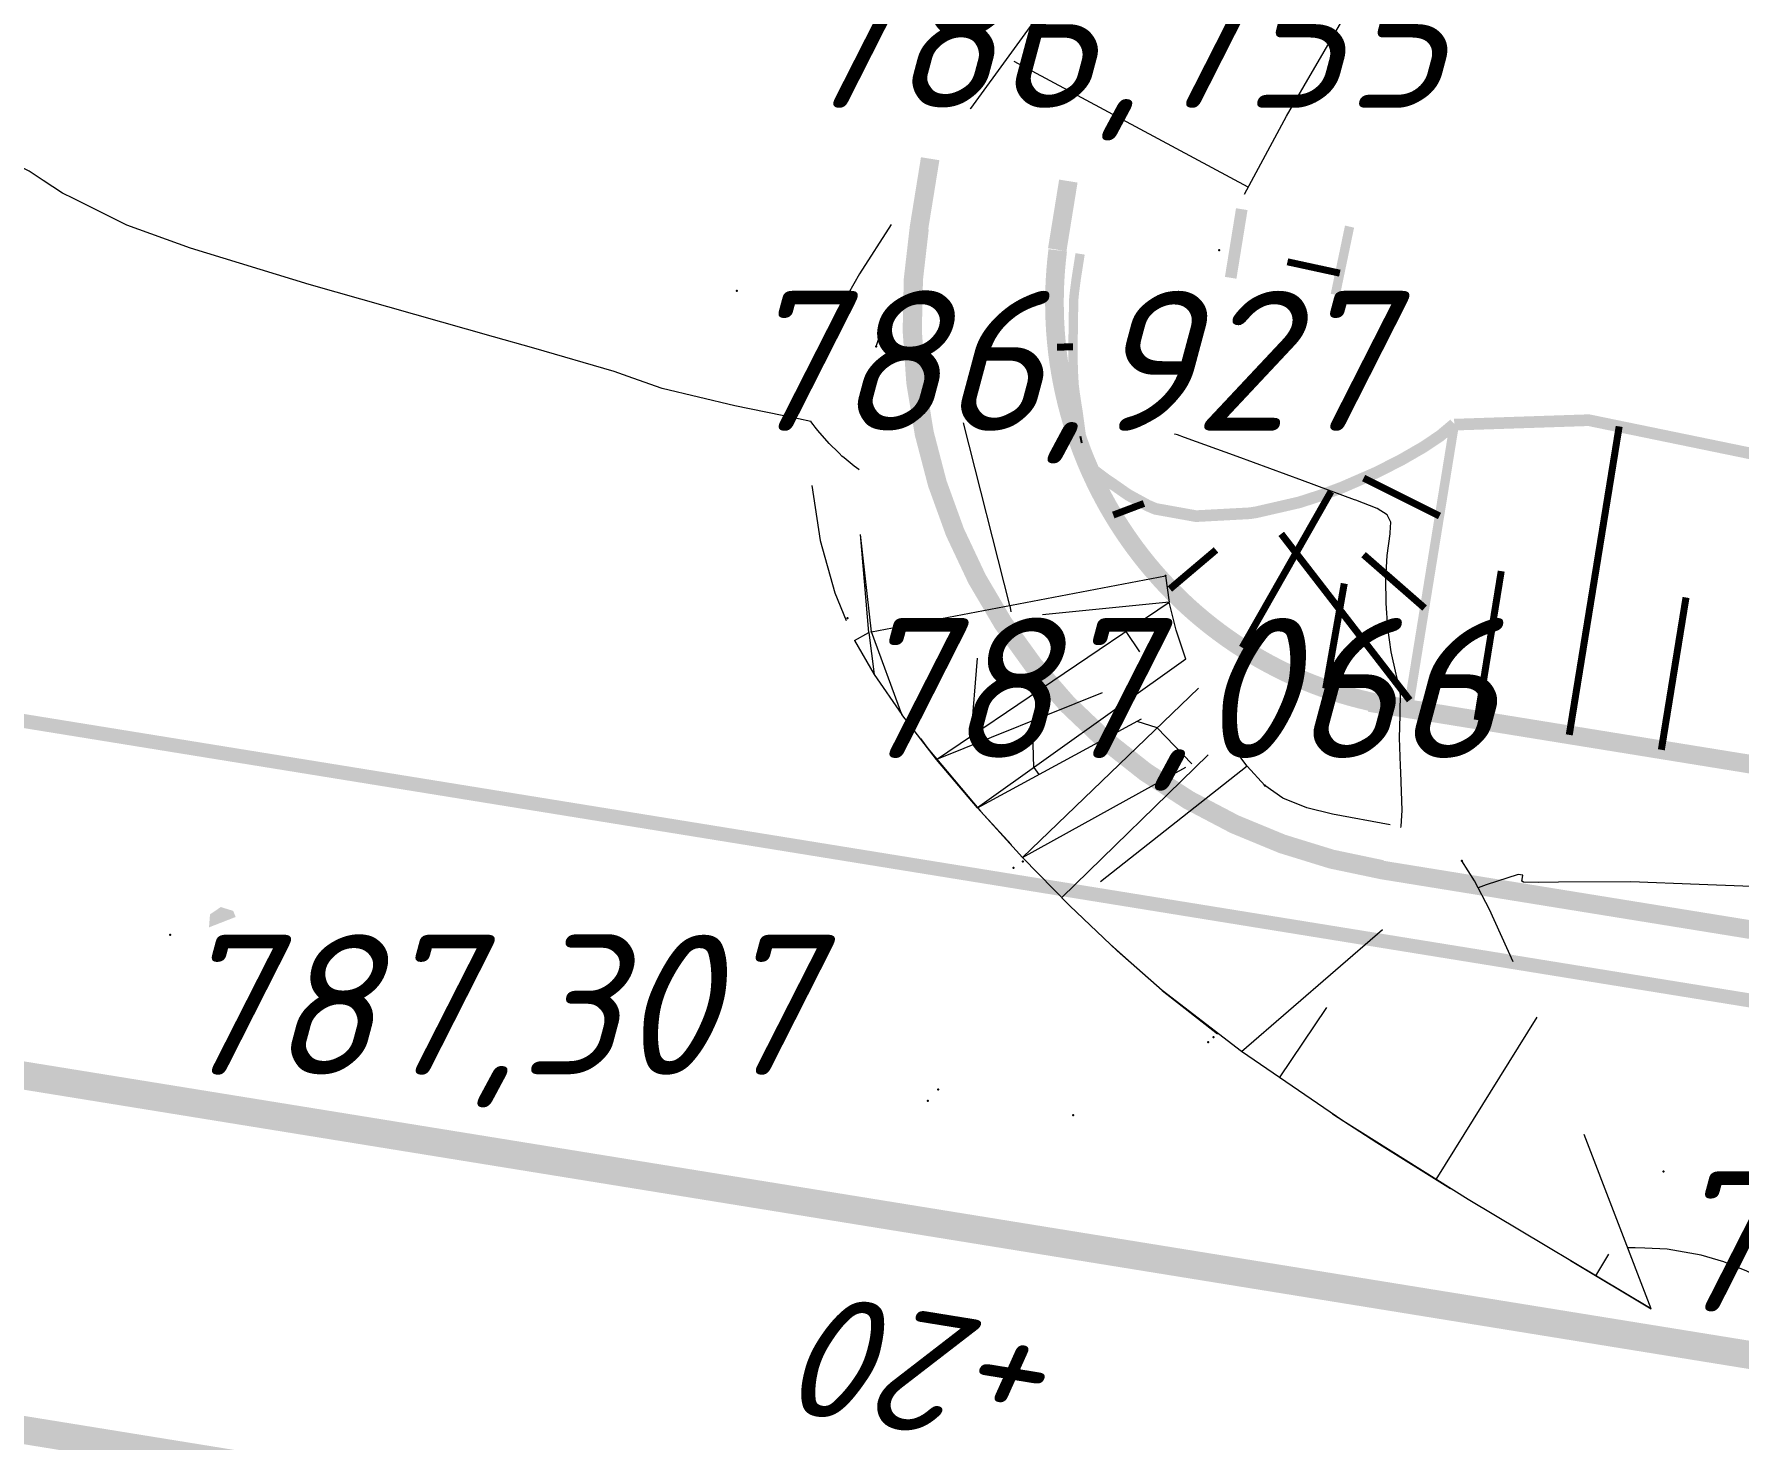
# Model space of a CAD drawing. Header units: metres. Extents: x 629572 to 645168, y 4785785 to 4790166.
# Drawn here: x 634455.15 to 634473.42, y 4788259.3 to 4788274.36 of the extents above; entities that cross this region are included whole.
import ezdxf

# ---------------------------------------------------------------- set-up
doc = ezdxf.new("R2010")
doc.units = ezdxf.units.M
for name, pattern in [('Сплошная', [0]), ('Сплошная_0_50', [0]), ('Штриховая 1.5-1.5', [3, 1.5, -1.5]), ('Штриховая 2', [4, 2, -2]), ('Штриховая 2_0_50', [2, 1, -1]), ('Штрихпунктирная 2', [10, 5, -2.5, 0, -2.5])]:
    doc.linetypes.add(name, pattern=pattern)
for name, color, linetype in [('Горизонтали', 7, 'CONTINUOUS'), ('Для оформления правая ось', 7, 'CONTINUOUS'), ('Дороги с покрытием (осевая линия)', 7, 'CONTINUOUS'), ('Дорожные полосы', 7, 'CONTINUOUS'), ('Нурсултан', 7, 'CONTINUOUS'), ('Общая поверхность по верху_ ПЧ или ДП_откосы', 7, 'CONTINUOUS'), ('Пикет произвольный (плюсовка)_KDP', 7, 'CONTINUOUS'), ('Проезжие части улиц и тротуаров (без бортового камня)', 7, 'CONTINUOUS'), ('Укрепленная часть обочины', 7, 'CONTINUOUS')]:
    doc.layers.add(name, color=color, linetype=linetype)
doc.styles.add('ISOCPEUR', font='isocpeui.ttf')
doc.styles.get("Standard").update_dxf_attribs({"font": 'isocpeui.ttf'})

msp = doc.modelspace()

# ---------------------------------------------------------------- hatches: boundary and pattern name
at = {"layer": 'Дороги с покрытием (осевая линия)'}
msp.add_hatch(color=7, dxfattribs=at).paths.add_polyline_path([(634457.02646562, 4788264.7886945), (634457.0348438, 4788264.79196014), (634457.2912194, 4788264.89189221), (634457.30053476, 4788264.89552353), (634457.3098505, 4788264.89915469), (634457.28621419, 4788264.9597935), (634457.27689791, 4788264.95616254), (634457.28621419, 4788264.9597935), (634457.27986776, 4788264.96570966), (634457.17951905, 4788264.996919), (634457.1555751, 4788265.00436578), (634457.15261827, 4788265.00528538), (634457.15097735, 4788265.00579572), (634457.14699273, 4788265.00309261), (634457.10817407, 4788264.9670374), (634457.09871331, 4788264.95824943), (634457.14699273, 4788265.00309261), (634457.03927495, 4788264.9300184), (634457.03529033, 4788264.92731529), (634457.03491933, 4788264.92251462), (634457.02489012, 4788264.79273645), (634457.02451912, 4788264.78793578)])

# ---------------------------------------------------------------- linework, layer by layer
at = {"layer": 'Горизонтали', "color": 34, "linetype": 'Сплошная', "lineweight": 0, "true_color": 0xa55200, "flags": 128}
for points, elevation in [([(634463.47602058, 4788270.20894255), (634463.34195024, 4788270.23592278), (634462.66055835, 4788270.37595715), (634461.88285774, 4788270.56125899), (634461.56553498, 4788270.6717819), (634461.36733315, 4788270.74439025), (634460.50543725, 4788270.99371609), (634460.07247789, 4788271.11460536), (634458.09646178, 4788271.67762595), (634456.82471649, 4788272.0667823), (634456.14247634, 4788272.31336001), (634455.72883325, 4788272.51811263), (634455.70014042, 4788272.53554004), (634455.57294926, 4788272.59752079), (634455.45526846, 4788272.65414679), (634455.24589476, 4788272.79273603), (634455.09763257, 4788272.89273728), (634454.9599003, 4788272.95754889), (634454.94876919, 4788272.96040201), (634454.81537397, 4788273.04755397), (634454.80499126, 4788273.05511099), (634454.41032309, 4788273.33652613), (634454.28155285, 4788273.41450943), (634454.25094982, 4788273.43099493), (634454.15091214, 4788273.4971024), (634454.11904459, 4788273.5189805), (634454.08684015, 4788273.5399298), (634454.00042466, 4788273.59706161), (634453.7867415, 4788273.7451293), (634453.70112281, 4788273.80469771), (634453.58990948, 4788273.88019837), (634453.54654741, 4788273.90900838), (634453.44394024, 4788273.9775905), (634453.2204807, 4788274.12671363), (634453.11987898, 4788274.19313619), (634453.04176392, 4788274.24425208), (634452.98834003, 4788274.2789863), (634452.95995018, 4788274.29741281), (634452.95016718, 4788274.30376248), (634452.94949075, 4788274.30420152), (634452.94806194, 4788274.30512889), (634452.94799655, 4788274.30517133)], 787), ([(634463.78819133, 4788269.85937738), (634463.76926674, 4788269.87668919), (634463.670398, 4788269.9731146), (634463.54885841, 4788270.11291003), (634463.52004449, 4788270.14937652), (634463.49932107, 4788270.17682399), (634463.48595407, 4788270.19517168), (634463.47896384, 4788270.20486229), (634463.47638849, 4788270.20843252), (634463.47602058, 4788270.20894255)], 787), ([(634469.79777282, 4788265.85784913), (634469.80150854, 4788265.87331703), (634469.81148246, 4788266.0406853), (634469.79693237, 4788266.45183199), (634469.79407583, 4788266.51728355), (634469.78455233, 4788266.81961509), (634469.78918532, 4788267.05747437), (634469.7919784, 4788267.1026482), (634469.79425475, 4788267.28344584), (634469.75716919, 4788267.45933427), (634469.74604307, 4788267.50121933), (634469.69459075, 4788267.73968632), (634469.658542, 4788267.9971142), (634469.63920337, 4788268.26179763), (634469.63694856, 4788268.52256423), (634469.65141387, 4788268.77203808), (634469.6819618, 4788269.00448522), (634469.68359351, 4788269.01388515), (634469.69146198, 4788269.131017), (634469.65150279, 4788269.20804272), (634469.54278263, 4788269.27693877), (634469.31634133, 4788269.36524371), (634469.30261787, 4788269.37018855), (634468.74518054, 4788269.57469629), (634468.56731782, 4788269.64091536), (634468.04266109, 4788269.83514134), (634467.479882, 4788270.03696291), (634467.40294253, 4788270.06419042), (634467.37459641, 4788270.0742216), (634467.37054697, 4788270.07565463)], 787), ([(634463.99294089, 4788269.69156025), (634463.98728735, 4788269.69502909), (634463.93954542, 4788269.72907518), (634463.83003718, 4788269.81755676), (634463.80814419, 4788269.83720352), (634463.79667608, 4788269.84884776), (634463.79153494, 4788269.85504739), (634463.78920768, 4788269.8580612), (634463.78918203, 4788269.85809442), (634463.78831516, 4788269.85921701), (634463.78824471, 4788269.85930825), (634463.78819133, 4788269.85937738)], 787), ([(634480.74610226, 4788264.91019297), (634480.39242862, 4788264.87621308), (634479.49618207, 4788264.80368967), (634478.89530502, 4788264.79293038), (634478.57083724, 4788264.82868288), (634478.25376238, 4788264.9146021), (634478.04364903, 4788264.97617044), (634477.69316233, 4788265.02932612), (634477.05857122, 4788265.07048433), (634476.91523684, 4788265.07817804), (634476.43689756, 4788265.10486197), (634475.00871272, 4788265.17913975), (634474.01947932, 4788265.21169578), (634473.46156634, 4788265.22861803), (634472.99340836, 4788265.24905866), (634472.26325794, 4788265.27589455), (634471.48850605, 4788265.27091605), (634471.27715211, 4788265.26751887), (634471.11395045, 4788265.27275948), (634471.09315578, 4788265.28180122), (634471.09734345, 4788265.30018764), (634471.09738628, 4788265.30026938), (634471.10644997, 4788265.34661667), (634471.05401189, 4788265.35296706), (634470.71322936, 4788265.24527059), (634470.62540704, 4788265.2133514)], 787), ([(634485.6656967, 4788261.21761531), (634485.62867914, 4788261.20412516), (634485.28563454, 4788261.09113645), (634484.32450025, 4788260.80048707), (634483.44275649, 4788260.54804376), (634482.77326482, 4788260.36893733), (634482.25247808, 4788260.23966939), (634481.83998035, 4788260.14549272), (634481.49789013, 4788260.102905), (634480.71817441, 4788260.07184282), (634478.39842827, 4788260.02383926), (634477.25665878, 4788260.00205292), (634476.0864558, 4788259.96116885), (634476.0745409, 4788259.96025448), (634475.89671257, 4788259.9573251), (634475.72273625, 4788259.98695553), (634475.51518919, 4788260.05549472), (634475.27030408, 4788260.1652821), (634474.6075451, 4788260.52723601), (634473.95275231, 4788260.88924315), (634473.50699873, 4788261.1055519), (634473.25809125, 4788261.202297), (634473.01703622, 4788261.27468736), (634472.65248298, 4788261.33943927), (634472.41092359, 4788261.35120047), (634472.30870083, 4788261.35255509), (634472.28364638, 4788261.3528871), (634472.24313309, 4788261.35342397), (634472.23675478, 4788261.35350849), (634472.23005598, 4788261.35359726)], 787.5)]:
    msp.add_lwpolyline(points, dxfattribs=dict(at, elevation=elevation))
at = {"layer": 'Для оформления правая ось', "color": 1, "linetype": 'Штрихпунктирная 2', "lineweight": 0, "true_color": 0xff0000, "const_width": 0.3, "flags": 128}
msp.add_lwpolyline([(640026.70290099, 4789085.16439365), (640026.70198666, 4789085.16397917, 0.0098234004), (639936.12153012, 4789041.93740958, 0.0149128838), (639801.46993196, 4788970.73940669), (639715.36852598, 4788921.87323627, -0.0177491096), (639588.81602206, 4788855.87327277), (638704.40328035, 4788433.85258263, -0.0027069848), (638675.09923506, 4788420.06366551, -0.0083335262), (638583.48835476, 4788380.76958219, -0.0024999648), (638555.9058507, 4788369.23573522, -0.0080645726), (638466.5919956, 4788332.78659236, -0.0002689356), (638463.59291029, 4788331.62058658, -0.0026289015), (638434.07452831, 4788320.76282938), (638350.35233574, 4788290.46605637), (638256.47296853, 4788256.0151215), (638250.41098925, 4788253.8214569, 0.0014705823), (638228.24013456, 4788245.72460462, 0.0062438374), (638134.48545738, 4788210.31810648, 0.0002934606), (638130.10851917, 4788208.57671566), (638130.10851929, 4788208.5767157), (638130.0311661, 4788208.54588768), (638130.03116598, 4788208.54588764, -0.009799125300000001), (637965.27773345, 4788146.59880791), (637965.27773265, 4788146.59880763), (637965.27584636, 4788146.59814028), (637965.27502269, 4788146.59784887), (637965.27313802, 4788146.59718208), (637965.27313882, 4788146.59718237, -0.0320988826), (637719.31010346, 4788076.96727695), (637719.30929201, 4788076.96710256, -1.252e-07), (637719.3083165, 4788076.9668929), (637719.30750138, 4788076.96671775, -5.5e-08), (637719.30620324, 4788076.96643876), (637719.30538933, 4788076.96626384, -0.0037865851), (637629.8036252, 4788058.43890908, -0.0003361159), (637621.82590477, 4788056.9595058, -0.0024820106), (637562.85918916, 4788046.36808074, -0.0013185552), (637531.49440471, 4788040.98024108, -0.0012410034), (637502.01597975, 4788035.69154161, -0.0041366994), (637403.76895241, 4788017.88621823, -0.0015523956), (637366.74878616, 4788012.087013), (637132.76785878, 4787976.17785351), (637132.76786186, 4787976.17785414, 0.0012640289), (637022.55404343, 4787958.97798863), (637022.5537992, 4787958.97794989, 1.99e-08), (637022.55206733, 4787958.97767512), (637022.55207259, 4787958.97767593), (637022.55216837, 4787958.97769109), (637022.55231747, 4787958.97771469), (637022.55225689, 4787958.97770506), (637022.55201276, 4787958.97766634), (637022.55201424, 4787958.97766651, -2.69e-08), (637022.55009128, 4787958.97736143), (637022.54984728, 4787958.97732272, -0.0012026699), (636936.61708474, 4787945.55593534, -0.0007182581), (636885.30075433, 4787937.50639138, -0.0006638357000000001), (636837.85168188, 4787930.19780047, -0.0001908969), (636824.19418152, 4787928.18089831), (636824.19417971, 4787928.1808981), (636824.18904215, 4787928.1801414), (636816.18671436, 4787927.00239236), (636808.18915131, 4787925.83068779), (636802.68422771, 4787925.05530667), (636797.17836607, 4787924.28661598), (636791.67133715, 4787923.52633451), (636786.16291961, 4787922.77618214), (636780.65290156, 4787922.03788002), (636775.14108222, 4787921.31315073), (636769.62727352, 4787920.60371844), (636764.11130172, 4787919.91130909), (636758.59300903, 4787919.23765045), (636753.07225524, 4787918.58447225), (636747.54891933, 4787917.95350626), (636742.0229011, 4787917.34648628), (636736.49412282, 4787916.76514816), (636730.96253085, 4787916.21122979), (636725.42809727, 4787915.68647101), (636725.42612342, 4787915.68628941, -4.995e-07), (636725.42414958, 4787915.68610781, -0.004041144799999999), (636709.44448081, 4787914.34610616, -0.0584568152), (636478.43311506, 4787922.8191303), (636472.31327844, 4787923.78477736), (636466.19573195, 4787924.78679805), (636460.08028719, 4787925.82281223), (636453.96671608, 4787926.89044116), (636447.85475365, 4787927.98730745), (636441.74410085, 4787929.11103491), (636435.63442726, 4787930.25924837), (636429.52537389, 4787931.4295734), (636423.41655595, 4787932.61963599), (636417.3075656, 4787933.82706221), (636411.19797472, 4787935.04947778), (636405.08733771, 4787936.28450763), (636398.9751942, 4787937.52977539), (636392.86107187, 4787938.78290292), (636386.74448921, 4787940.04150973), (636380.62495831, 4787941.30321245), (636380.07635504, 4787941.41635868), (636380.07635502, 4787941.41635868, 0.0110509857), (636062.62770005, 4787999.60591223), (636062.62770005, 4787999.60591224), (635780.64347786, 4788044.87809405), (635776.04588347, 4788045.59502442), (635776.04390755, 4788045.59533253), (635776.04390755, 4788045.59533249, -1.25e-08), (635776.04193163, 4788045.59564061, -0.0003195829), (635725.53495732, 4788053.50451654, -1.25e-08), (635725.53298179, 4788053.50482718), (635725.53298179, 4788053.50482721), (635725.53100626, 4788053.50513786), (635681.86152744, 4788060.37197804), (635652.24695183, 4788065.1654018), (635553.60360114, 4788081.58769962), (634286.39408342, 4788286.6985979), (634284.83118196, 4788286.95631924), (634284.82920883, 4788286.95664461), (634284.82920883, 4788286.9566446, -1.25e-08), (634284.82723569, 4788286.95696996, -0.0004710883), (634210.4856805, 4788299.28785381, -1.25e-08), (634210.48370798, 4788299.2881829), (634210.48370798, 4788299.28818291), (634210.48173547, 4788299.288512), (634187.76178533, 4788303.07900834)], format="xyb", dxfattribs=at)
at = {"layer": 'Дорожные полосы', "color": 5, "linetype": 'Сплошная', "lineweight": 0, "true_color": 0x0000ff, "flags": 128}
for points, const_width in [([(640025.18314743, 4789088.59263652), (640025.18223176, 4789088.59222144, 0.0098234004), (639934.46827924, 4789045.30330642, 0.0149128838), (639799.61897415, 4788974.00076456), (639713.51756817, 4788925.13459415, -0.0177491096), (639587.20105226, 4788859.25770368), (638702.78831055, 4788437.23701354, -0.0027069848), (638673.52100554, 4788423.46538443, -0.0083335262), (638582.02437159, 4788384.22200935, -0.0024999648), (638554.47646386, 4788372.70262911, -0.0080645726), (638465.27516662, 4788336.29778324, -0.0002689356), (638462.27985921, 4788335.13319201, -0.0026289015), (638432.79848623, 4788324.28904784), (638349.07629366, 4788293.99227483), (638255.19692646, 4788259.54133996), (638249.13494717, 4788257.34767536, 0.0014705823), (638226.94337232, 4788249.24325602, 0.0062438374), (638133.10123028, 4788213.80327725, 0.0002934606), (638128.72020198, 4788212.06025917), (638128.72020215, 4788212.06025923), (638128.64284896, 4788212.02943121), (638128.64284879, 4788212.02943114, -0.009799125300000001), (637964.02698593, 4788150.13407744), (637964.02698479, 4788150.13407703), (637964.02509817, 4788150.13340956), (637964.02427449, 4788150.13311815), (637964.02239016, 4788150.13245149), (637964.0223913, 4788150.1324519, -0.0320988826), (637718.52215643, 4788080.6335611), (637718.5213465, 4788080.63338704), (637718.52043963, 4788080.63319214), (637718.51962451, 4788080.63301698), (637718.51826057, 4788080.63272385), (637718.51744718, 4788080.63254904, -0.0037865851), (637629.07130184, 4788062.11670768, -0.0003361159), (637621.09852673, 4788060.63828565, -0.0024820106), (637562.16836938, 4788050.0539006, -0.0013185552), (637530.82303427, 4788044.66965319, -0.0012410034), (637501.36293178, 4788039.38424094, -0.0041366994), (637403.17709305, 4788021.58921736, -0.0015523956), (637366.17993213, 4788015.7936159), (637132.19900474, 4787979.88445641), (637132.19900783, 4787979.88445704, 0.0012640289), (637021.96645574, 4787962.68166798), (637021.96621147, 4787962.68162923), (637021.96475222, 4787962.68139772), (637021.96474914, 4787962.68139709), (637021.96450501, 4787962.68135837), (637021.96450649, 4787962.68135853), (637021.96250362, 4787962.68104078), (637021.96225966, 4787962.68100208, -0.0012026699), (636936.04732107, 4787949.26239853, -0.0007182581), (636884.74164177, 4787941.21447621, -0.0006638357000000001), (636837.30241752, 4787933.90735686, -0.0001908969), (636823.64774989, 4787931.89087304), (636823.64774794, 4787931.8908728), (636823.64261037, 4787931.8901161), (636815.64149593, 4787930.71254557), (636807.64757311, 4787929.54137412), (636802.15469297, 4787928.7676727), (636796.66087682, 4787928.00064706), (636791.16589593, 4787927.24201225), (636785.66952942, 4787926.49348438), (636780.17156587, 4787925.75678084), (636774.67180492, 4787925.03362042), (636769.17005893, 4787924.32572355), (636763.66615451, 4787923.63481237), (636758.15993423, 4787922.96261088), (636752.65125817, 4787922.31084504), (636747.14000557, 4787921.6812428), (636741.62607645, 4787921.07553418), (636736.10939323, 4787920.49545125), (636730.5899024, 4787919.94272808), (636725.06757609, 4787919.41910071), (636725.0656097, 4787919.41891983), (636725.06364331, 4787919.41873895, -0.004041144799999999), (636709.1443551, 4787918.08407681, -0.0584568152), (636479.0062682, 4787926.52507086), (636472.90883685, 4787927.48718336), (636466.81223043, 4787928.48577489), (636460.71626386, 4787929.51848993), (636454.62071238, 4787930.58297266), (636448.52531429, 4787931.67686683), (636442.42977366, 4787932.79781573), (636436.33376307, 4787933.94346191), (636430.23692635, 4787935.11144698), (636424.13888131, 4787936.29941126), (636418.03922247, 4787937.50499345), (636411.93752382, 4787938.7258302), (636405.83334154, 4787939.95955569), (636399.72621679, 4787941.20380112), (636393.61567844, 4787942.45619421), (636387.50124582, 4787943.71435868), (636381.38243153, 4787944.97591368), (636380.83382827, 4787945.0890599), (636380.83382825, 4787945.08905991, 0.0110509857), (636063.222145, 4788003.30849716), (636063.222145, 4788003.30849718), (635781.23792282, 4788048.58067898), (635776.64032842, 4788049.29760935), (635776.6383526, 4788049.29791745), (635776.6383526, 4788049.29791741), (635776.63637677, 4788049.29822551, -0.0003195829), (635726.1341351, 4788057.20633852), (635726.13215967, 4788057.20664915), (635726.13215967, 4788057.20664918), (635726.13018423, 4788057.20695981), (635682.46070541, 4788064.07379999), (635652.8461298, 4788068.86722375), (635554.20277911, 4788085.28952157), (634286.99326139, 4788290.40041985)], 0.3), ([(637244.44091252, 4788000.93044592), (637131.63015071, 4787983.59105932), (637131.63015379, 4787983.59105994, 0.0012640289), (637021.37886805, 4787966.38534733), (637021.37862374, 4787966.38530857), (637021.37724447, 4787966.38508975), (637021.37724139, 4787966.38508912), (637021.37699726, 4787966.3850504), (637021.37699874, 4787966.38505057), (637021.37491596, 4787966.38472013), (637021.37467205, 4787966.38468144, -0.0012026699), (636935.47755739, 4787952.96886171, -0.0007182581), (636884.18252922, 4787944.92256105, -0.0006638357000000001), (636836.75315316, 4787937.61691326, -0.0001908969), (636823.10131826, 4787935.60084777), (636823.10131616, 4787935.60084751), (636823.0961786, 4787935.60009081), (636815.0962775, 4787934.42269878), (636807.1059949, 4787933.25206045), (636801.62515823, 4787932.48003872), (636796.14338758, 4787931.71467814), (636790.66045471, 4787930.95768999), (636785.17613923, 4787930.21078663), (636779.69023018, 4787929.47568165), (636774.20252763, 4787928.75409012), (636768.71284434, 4787928.04772867), (636763.22100731, 4787927.35831566), (636757.72685943, 4787926.68757132), (636752.2302611, 4787926.03721783), (636746.73109181, 4787925.40897934), (636741.22925179, 4787924.80458209), (636735.72466364, 4787924.22575434), (636730.21727395, 4787923.67422637), (636724.70705491, 4787923.15173041), (636724.70509598, 4787923.15155025), (636724.70313705, 4787923.15137009, -0.004041144799999999), (636708.84422939, 4787921.82204745, -0.0584568152), (636479.57942134, 4787930.23101143), (636473.50439527, 4787931.18958936), (636467.42872891, 4787932.18475172), (636461.35224053, 4787933.21416764), (636455.27470869, 4787934.27550415), (636449.19587493, 4787935.36642622), (636443.11544646, 4787936.48459655), (636437.03309888, 4787937.62767546), (636430.94847881, 4787938.79332057), (636424.86120667, 4787939.97918653), (636418.77087934, 4787941.18292469), (636412.67707291, 4787942.40218262), (636406.57934537, 4787943.63460376), (636400.47723939, 4787944.87782685), (636394.370285, 4787946.12948551), (636388.25800242, 4787947.38720764), (636382.13990476, 4787948.6486149), (636381.59130151, 4787948.76176113), (636381.59130148, 4787948.76176114, 0.0110509857), (636063.81658996, 4788007.0110821), (636063.81658996, 4788007.01108211), (635781.83236777, 4788052.28326392), (635777.23477338, 4788053.00019428), (635777.23279765, 4788053.00050237), (635777.23279765, 4788053.00050233), (635777.23082191, 4788053.00081042, -0.0003195829), (635726.73331289, 4788060.9081605), (635726.73133755, 4788060.90847111), (635726.73133755, 4788060.90847115), (635726.7293622, 4788060.90878176), (635683.05988338, 4788067.77562194), (635653.44530777, 4788072.5690457), (635554.80195708, 4788088.99134352), (634323.12993009, 4788288.3501333), (634307.45532536, 4788291.64699036), (634287.71227495, 4788294.84260619)], 0.15)]:
    msp.add_lwpolyline(points, format="xyb", dxfattribs=dict(at, const_width=const_width))
at = {"layer": 'Дорожные полосы', "color": 5, "linetype": 'Сплошная_0_50', "lineweight": 0, "true_color": 0x0000ff, "const_width": 0.2, "flags": 128}
msp.add_lwpolyline([(635081.7110632823, 4788157.968361995), (634286.4605627627, 4788286.68783754), (634286.3942980355, 4788286.699788023)], dxfattribs=at)
at = {"layer": 'Дорожные полосы', "color": 6, "linetype": 'Сплошная', "lineweight": 0, "true_color": 0xff00ff, "const_width": 0.2, "flags": 128}
for points in [[(634464.6337543793, 4788272.28413259), (634464.75358997, 4788273.02449695)], [(634564.720272691, 4788250.006011732), (634469.5979847448, 4788265.402532713)], [(634564.7247386399, 4788250.005288872), (634469.5979847505, 4788265.402532713)]]:
    msp.add_lwpolyline(points, dxfattribs=at)
for points in [[(634469.59798475, 4788265.40253271, -0.4142135629), (634464.63375438, 4788272.28413259)], [(634469.59798475, 4788265.40253271, -0.4142135629), (634464.63375438, 4788272.28413259)], [(634469.59894336, 4788265.4084552, -0.4142135629), (634464.63967686, 4788272.28317398)], [(634469.59894336, 4788265.4084552, -0.4142135629), (634464.63967686, 4788272.28317398)]]:
    msp.add_lwpolyline(points, format="xyb", dxfattribs=at)
at = {"layer": 'Нурсултан', "color": 251, "linetype": 'Сплошная', "lineweight": 0, "flags": 128}
for points in [[(634468.12243352, 4788272.64547655), (634468.57082924, 4788273.4800059), (634469.16644052, 4788274.49689148), (634469.8566414, 4788275.61912678), (634470.03, 4788275.901), (634470.383, 4788276.537), (634472.4336822, 4788281.72931233)], [(634464.125, 4788267.954), (634464.00710381, 4788268.99893178)], [(634467.49384681, 4788267.6630781), (634465.25972424, 4788266.06980051), (634464.82216145, 4788266.58696021), (634464.44824009, 4788267.06959409), (634464.125, 4788267.954), (634467.275, 4788268.554)], [(634464.82216145, 4788266.58696021), (634467.31509454, 4788268.27259843)], [(634463.943, 4788267.863), (634464.15235465, 4788267.49907183)], [(634465.25972424, 4788266.06980051), (634465.74470596, 4788265.53759592), (634467.6276274, 4788267.35137744)], [(634472.481, 4788260.701), (634470.51919273, 4788261.87221066), (634469.1760644, 4788262.71478273), (634468.08830248, 4788263.45662963), (634467.24, 4788264.112), (634466.75737923, 4788264.53638557), (634466.25195131, 4788265.01824964), (634465.74470596, 4788265.53759592)]]:
    msp.add_lwpolyline(points, dxfattribs=at)
at = {"layer": 'Нурсултан', "color": 251, "linetype": 'Continuous', "lineweight": 0, "flags": 128}
for points in [[(634468.16230773, 4788272.71968823), (634465.65328573, 4788274.06466224)], [(634465.60621013, 4788268.23613526), (634465.11122302, 4788270.19342753)], [(634464.0698214, 4788268.44305628), (634464.05436139, 4788268.44025209)], [(634465.60621013, 4788268.23613526), (634465.61875296, 4788268.17028538)], [(634466.84995279, 4788267.95808509), (634466.79244818, 4788268.08637158)], [(634466.84995279, 4788267.95808509), (634466.99725448, 4788267.74023688)], [(634465.1931523, 4788266.83781185), (634465.25903613, 4788267.67104579)], [(634465.86551016, 4788266.50182028), (634465.8512377, 4788267.00145788)], [(634467.18511782, 4788266.92511659), (634466.97020816, 4788266.99556334)], [(634465.1931523, 4788266.83781185), (634465.24705092, 4788266.75809981)], [(634467.18511782, 4788266.92511659), (634467.55649007, 4788266.53958793)], [(634466.1657098, 4788265.10654854), (634467.73272821, 4788266.63705495)], [(634465.86551016, 4788266.50182028), (634465.91910109, 4788266.42667412)], [(634468.49879407, 4788263.1766769), (634469.00404424, 4788263.93112312)], [(634470.17584376, 4788262.08760054), (634471.25713829, 4788263.82723202)], [(634471.888428, 4788261.05476903), (634472.02767949, 4788261.28626359)]]:
    msp.add_lwpolyline(points, dxfattribs=at)
at = {"layer": 'Нурсултан', "color": 251, "linetype": 'Штриховая 2', "lineweight": 0, "flags": 128}
for points in [[(634464.173, 4788271.012), (634464.31106171, 4788271.42179096)], [(634464.096, 4788267.948), (634464.00710381, 4788268.99893178)], [(634467.275, 4788268.554), (634467.31509454, 4788268.27259843)], [(634467.49384681, 4788267.6630781), (634467.38859906, 4788267.97332882), (634467.31509454, 4788268.27259843), (634464.125, 4788267.954)], [(634463.943, 4788267.863), (634464.096, 4788267.948), (634464.15235465, 4788267.49907183), (634464.44824009, 4788267.06959409)], [(634465.25972424, 4788266.06980051), (634467.6276274, 4788267.35137744), (634467.49384681, 4788267.6630781), (634464.82216145, 4788266.58696021)], [(634465.74470596, 4788265.53759592), (634467.96302654, 4788266.76441951), (634467.78637094, 4788267.04714485), (634467.6276274, 4788267.35137744)], [(634468.08830248, 4788263.45662963), (634470.451, 4788265.5), (634470.2821791, 4788265.66284322), (634470.04313257, 4788265.78651864), (634469.7393301, 4788265.87483948), (634469.06445677, 4788265.99933649), (634468.78968564, 4788266.0671431), (634468.53186339, 4788266.17152048), (634468.341, 4788266.308), (634468.15033349, 4788266.51479892), (634467.96302654, 4788266.76441951)], [(634468.15033349, 4788266.51479892), (634466.25195131, 4788265.01824964)], [(634472.481, 4788260.701), (634471.68910204, 4788262.76038531), (634471.15928912, 4788264.06889596), (634470.74824827, 4788264.98048056), (634470.58614733, 4788265.28777626), (634470.451, 4788265.5)]]:
    msp.add_lwpolyline(points, dxfattribs=at)
at = {"layer": 'Нурсултан', "color": 7}
for p in [(634467.852, 4788272.045, 0.1449999999999818), (634462.6809999999, 4788271.609, 0.25), (634464.1730000004, 4788271.012, 0.2269999999999754), (634467.2750000004, 4788268.554, 0.4569999999999936), (634463.8679999998, 4788268.103, 0.38900000000001), (634464.125, 4788267.954, 0.4969999999999573), (634468.341, 4788266.308, 0.4039999999999964), (634465.7450225297, 4788265.49453343, 0.6240000000000236), (634470.4510000004, 4788265.5, 0.2830000000000155), (634465.6459999997, 4788265.426, 0.5760000000000218), (634456.6069999998, 4788264.709, 0.6299999999999955), (634467.7340000002, 4788263.559, 0.7329999999999472), (634467.7887249198, 4788263.6107246, 0.8319999999999936), (634464.727, 4788262.931, -786.677), (634464.8399999999, 4788263.052, -786.677), (634466.2869999995, 4788262.777, 0.7229999999999563), (634472.6109999996, 4788262.173, 0.8829999999999245)]:
    msp.add_point(p, dxfattribs=at)
at = {"layer": 'Общая поверхность по верху_ ПЧ или ДП_откосы', "color": 30, "linetype": 'Сплошная_0_50', "lineweight": 0, "true_color": 0xff7f27, "const_width": 0.1, "flags": 128}
for points in [[(634466.23431875, 4788272.78482576), (634466.23351984, 4788272.77989), (634466.11528205, 4788272.0493971)], [(634469.2480337, 4788272.29702498), (634469.24689024, 4788272.29214499), (634469.09543155, 4788271.56702924)], [(634466.45117778, 4788269.72614069), (634466.40523649, 4788269.90014863), (634466.40425899, 4788269.90445337), (634466.37245763, 4788270.06033951), (634466.35403864, 4788270.1977256), (634466.3377659, 4788270.31727211), (634466.33637418, 4788270.32550209), (634466.32079942, 4788270.42172689), (634466.30703323, 4788270.51457291), (634466.29665057, 4788270.59772691), (634466.29187781, 4788270.67300065), (634466.28874835, 4788270.7322616), (634466.28803858, 4788270.74749691), (634466.28381258, 4788270.88582674), (634466.28474181, 4788271.09400663), (634466.28666728, 4788271.16949805), (634466.28799371, 4788271.30546981), (634466.29246753, 4788271.51999598), (634466.29897535, 4788271.58790296), (634466.31817762, 4788271.7355381), (634466.35977943, 4788272.00116912), (634466.36031104, 4788272.00467163)], [(634466.38014031, 4788269.89153244), (634466.44806669, 4788269.72492875), (634466.53782843, 4788269.53018385), (634466.55480331, 4788269.49597327), (634466.65492738, 4788269.30789212), (634466.76665486, 4788269.12077582), (634466.80908909, 4788269.05487511), (634467.01339126, 4788268.76940712), (634467.29239163, 4788268.44508174), (634467.3303889, 4788268.40556927), (634467.60073978, 4788268.15072901), (634467.76426016, 4788268.0161518), (634467.93525717, 4788267.88896789), (634468.29253709, 4788267.66208637), (634468.33994185, 4788267.63554908), (634468.66897553, 4788267.47201724), (634469.05910019, 4788267.32089151), (634469.06080968, 4788267.3203239), (634469.46415624, 4788267.20819065), (634469.87504746, 4788267.13640781), (634469.87855975, 4788267.13597211), (634470.37191351, 4788270.18399436)], [(634469.87760113, 4788267.13004962), (634469.8825369, 4788267.12925072), (634471.27430852, 4788266.90397816), (634491.01735893, 4788263.70836232), (634510.76040934, 4788260.51274648), (634530.50345975, 4788257.31713065), (634535.40380176, 4788256.52395987), (634535.40873752, 4788256.52316097), (634535.41367329, 4788256.52236207), (634536.50324039, 4788256.34600442), (634537.59774326, 4788256.16884787), (634538.69224613, 4788255.99169132), (634539.786749, 4788255.81453477), (634540.88125187, 4788255.63737822), (634541.97575474, 4788255.46022167), (634543.07025761, 4788255.28306512), (634544.16476048, 4788255.10590857), (634545.25926335, 4788254.92875202), (634546.41902658, 4788254.74103241), (634547.5787898, 4788254.5533128), (634548.73855303, 4788254.36559319), (634549.89831626, 4788254.17787357), (634549.90818778, 4788254.17627577), (634549.95162083, 4788254.16924568), (634550.19346485, 4788254.13010074), (634550.24651016, 4788254.12151481), (634551.01573455, 4788253.99700793), (634552.13657021, 4788253.81558914), (634553.25740587, 4788253.63417036), (634554.35190874, 4788253.45701381), (634555.44641161, 4788253.27985726), (634556.54091448, 4788253.10270071), (634557.63541735, 4788252.92554416), (634558.72992022, 4788252.74838761), (634559.82442309, 4788252.57123106), (634560.91892596, 4788252.39407451), (634562.01342883, 4788252.21691796), (634563.10299594, 4788252.04056031), (634563.1079317, 4788252.03976141), (634563.11286746, 4788252.0389625), (634564.9944835, 4788251.73440359), (634564.99941926, 4788251.73360468)]]:
    msp.add_lwpolyline(points, dxfattribs=at)
at = {"layer": 'Общая поверхность по верху_ ПЧ или ДП_откосы', "color": 30, "linetype": 'Штриховая 2_0_50', "lineweight": 0, "true_color": 0xff7f27, "const_width": 0.125, "flags": 128}
for points in [[(634468.09310566, 4788272.48396197), (634468.09230676, 4788272.47902621), (634467.97406896, 4788271.74853331)], [(634470.37191351, 4788270.18399436), (634470.37075085, 4788270.18284879), (634470.21967128, 4788270.05543275), (634470.03656144, 4788269.93287266), (634470.03569291, 4788269.93233695), (634469.81062889, 4788269.80252316), (634469.56659871, 4788269.67740552), (634469.52608599, 4788269.6579659), (634469.16467381, 4788269.50064324), (634468.9486001, 4788269.41971804), (634468.7105316, 4788269.34266431), (634468.24814304, 4788269.23616369), (634468.17644057, 4788269.22515768), (634467.60257935, 4788269.19443408), (634467.16824683, 4788269.27248052), (634467.08697475, 4788269.30710763), (634466.87610424, 4788269.42226069), (634466.68500728, 4788269.55549671), (634466.64785132, 4788269.57933238), (634466.45117778, 4788269.72614069), (634466.38014031, 4788269.89153244), (634466.37855778, 4788269.89565817), (634466.32417093, 4788270.04573989), (634466.28118601, 4788270.17817653), (634466.24688748, 4788270.29555524), (634466.2446209, 4788270.30376231), (634466.21927961, 4788270.40006769), (634466.19687429, 4788270.49355344), (634466.17855687, 4788270.57755346), (634466.16348214, 4788270.6533581), (634466.15252367, 4788270.71332812), (634466.14983615, 4788270.728785), (634466.1279059, 4788270.86978599), (634466.10335384, 4788271.08417953), (634466.09699252, 4788271.16257072), (634466.08900221, 4788271.3045385), (634466.08560377, 4788271.52943384), (634466.0868945, 4788271.60097617), (634466.09369906, 4788271.75725726), (634466.11994062, 4788272.03978443), (634466.12040564, 4788272.04350279)], [(634470.37042721, 4788270.17481173), (634470.37551962, 4788270.17498061), (634471.81149406, 4788270.22280045), (634491.41911458, 4788266.19047604), (634510.84571117, 4788261.03975546), (634530.69894717, 4788258.5248847), (634535.63591176, 4788257.95797435), (634535.6408847, 4788257.95740516), (634535.6458578, 4788257.9568369), (634536.7416092, 4788257.81868687), (634537.85426145, 4788257.75366027), (634538.95734676, 4788257.62952743), (634540.06046909, 4788257.50562336), (634541.16362784, 4788257.38194428), (634542.26682285, 4788257.25848927), (634543.37005322, 4788257.13525266), (634544.47550085, 4788257.02571469), (634545.57488167, 4788256.87869494), (634546.73978738, 4788256.72274644), (634547.90402978, 4788256.56269993), (634549.06876376, 4788256.40569044), (634550.23405956, 4788256.25215198), (634550.24397832, 4788256.25084602), (634550.28761936, 4788256.24510097), (634550.53062208, 4788256.2131146), (634550.5839217, 4788256.20609991), (634551.35684357, 4788256.10443663), (634552.48309569, 4788255.95648163), (634553.60938179, 4788255.80873657), (634554.70923971, 4788255.66466441), (634555.82625305, 4788255.62658131), (634556.91023507, 4788255.38442522), (634558.00596718, 4788255.21486312), (634559.10515067, 4788255.06662423), (634560.20539396, 4788254.92493293), (634561.30541431, 4788254.78186433), (634562.40187083, 4788254.61677775), (634563.49073227, 4788254.43606038), (634563.49566377, 4788254.43523512), (634563.50059526, 4788254.43440985), (634565.37605428, 4788254.09181184), (634565.38093199, 4788254.09065425)]]:
    msp.add_lwpolyline(points, dxfattribs=at)
at = {"layer": 'Общая поверхность по верху_ ПЧ или ДП_откосы', "color": 30, "linetype": 'Continuous', "lineweight": 0, "true_color": 0xff7f27, "const_width": 0.075, "flags": 128}
for points in [[(634469.14369795, 4788271.79810698), (634468.58259444, 4788271.91981057)], [(634466.28436497, 4788271.00958293), (634466.11243876, 4788271.00484814)], [(634466.38146834, 4788270.01617016), (634466.35981069, 4788270.01166306)], [(634471.60267436, 4788266.85082877), (634472.13760743, 4788270.15573495)], [(634468.09746675, 4788267.78596083), (634469.04854107, 4788269.45714852)], [(634470.21213272, 4788269.19684185), (634469.39908558, 4788269.60268264)], [(634466.71571035, 4788269.20609546), (634467.04420053, 4788269.33046596)], [(634469.89257114, 4788267.22253681), (634468.51581539, 4788269.00440309)], [(634467.3224647, 4788268.41380946), (634467.81682344, 4788268.83224639)], [(634470.05235193, 4788268.20968933), (634469.3982477, 4788268.78161627)], [(634470.61552184, 4788267.01060956), (634470.87365304, 4788268.60538739)], [(634468.99269788, 4788267.34661431), (634469.19132829, 4788268.47266201)], [(634472.58982688, 4788266.69104798), (634472.85390767, 4788268.32258335)]]:
    msp.add_lwpolyline(points, dxfattribs=at)
at = {"layer": 'Проезжие части улиц и тротуаров (без бортового камня)', "linetype": 'Штриховая 1.5-1.5', "lineweight": 0, "flags": 128}
msp.add_lwpolyline([(634467.864, 4788277.17), (634467.86399994, 4788277.16999992), (634466.03702774, 4788274.73380546), (634465.18407715, 4788273.56284097), (634464.53653467, 4788272.63400683), (634463.99655067, 4788271.79155845), (634463.81422271, 4788271.46790607), (634463.689, 4788271.207), (634463.60102806, 4788270.96275949), (634463.53420133, 4788270.69810265), (634463.48903374, 4788270.41504054), (634463.46596493, 4788270.11629719), (634463.48228109, 4788269.53310328), (634463.57419368, 4788268.93480258), (634463.73035403, 4788268.37291675), (634463.943, 4788267.863), (634464.25592648, 4788267.34160361), (634464.72830721, 4788266.70380046), (634465.29222424, 4788266.03292008), (634465.92925908, 4788265.34446444), (634466.59871777, 4788264.6837533), (634467.24, 4788264.112), (634467.90428424, 4788263.59108558), (634468.71849087, 4788263.01776335), (634469.53897711, 4788262.48134425), (634470.5191927, 4788261.87221068), (634472.48099994, 4788260.70100003), (634472.481, 4788260.701)], dxfattribs=at)
at = {"layer": 'Укрепленная часть обочины', "color": 30, "linetype": 'Сплошная', "lineweight": 0, "true_color": 0xff7f27, "const_width": 0.2, "flags": 128}
for points in [[(634466.23431875, 4788272.78482576), (634466.23351984, 4788272.77989), (634466.11528205, 4788272.0493971)], [(634466.11528205, 4788272.0493971), (634466.23431875, 4788272.78482576)], [(634466.11528205, 4788272.0493971), (634466.23351984, 4788272.77989), (634466.23431875, 4788272.78482576)], [(634469.87855975, 4788267.13597211), (634469.77523051, 4788267.15003596), (634469.67218353, 4788267.16665019), (634469.5694818, 4788267.18580942), (634469.46718821, 4788267.20750668), (634469.36536553, 4788267.23173347), (634469.26407636, 4788267.25847974), (634469.16338339, 4788267.28773477), (634469.06334781, 4788267.3194827), (634468.96403207, 4788267.35371067), (634468.86549842, 4788267.39040419), (634468.76780657, 4788267.42954198), (634468.67101882, 4788267.47110826), (634468.5751943, 4788267.51507964), (634468.48039323, 4788267.5614347), (634468.38667496, 4788267.61014967), (634468.29409826, 4788267.66119929), (634468.20272131, 4788267.71455685), (634468.11260167, 4788267.77019418), (634468.02379626, 4788267.82808167), (634467.93636127, 4788267.88818831), (634467.85035218, 4788267.95048166), (634467.76582369, 4788268.0149279), (634467.68282972, 4788268.08149186), (634467.60142333, 4788268.15013699), (634467.52165672, 4788268.22082544), (634467.44358119, 4788268.29351801), (634467.3672471, 4788268.36817427), (634467.29270384, 4788268.44475246), (634467.21999979, 4788268.52320962), (634467.14918233, 4788268.60350158), (634467.08029775, 4788268.68558292), (634467.01339126, 4788268.76940712), (634466.94850693, 4788268.85492648), (634466.88568771, 4788268.94209218), (634466.82497534, 4788269.03085434), (634466.76641039, 4788269.12116199), (634466.71003215, 4788269.21296316), (634466.65587954, 4788269.30620531), (634466.60398679, 4788269.40083317), (634466.5543919, 4788269.49679316), (634466.50712815, 4788269.59402905), (634466.46222833, 4788269.69248417), (634466.41972381, 4788269.79210102), (634466.3796446, 4788269.89282127), (634466.34201927, 4788269.99458585), (634466.30687496, 4788270.09733491), (634466.27423734, 4788270.20100793), (634466.2441306, 4788270.30554372), (634466.21657745, 4788270.41088044), (634466.19159814, 4788270.5169555), (634466.16921514, 4788270.62370643), (634466.14944376, 4788270.73106922), (634466.1323015, 4788270.83898004), (634466.11780337, 4788270.94737447), (634466.10596276, 4788271.05618768), (634466.09679152, 4788271.16535446), (634466.09029987, 4788271.27480927), (634466.08649641, 4788271.38448631), (634466.08538816, 4788271.49431949), (634466.08698047, 4788271.60424255), (634466.09127709, 4788271.71418902), (634466.09828012, 4788271.82409234), (634466.10799003, 4788271.93388583), (634466.12040564, 4788272.04350279)], [(634469.87855975, 4788267.13597211), (634469.77523051, 4788267.15003596), (634469.67218353, 4788267.16665019), (634469.5694818, 4788267.18580942), (634469.46718821, 4788267.20750668), (634469.36536553, 4788267.23173347), (634469.26407636, 4788267.25847974), (634469.16338339, 4788267.28773477), (634469.06334781, 4788267.3194827), (634468.96403207, 4788267.35371067), (634468.86549842, 4788267.39040419), (634468.76780657, 4788267.42954198), (634468.67101882, 4788267.47110826), (634468.5751943, 4788267.51507964), (634468.48039323, 4788267.5614347), (634468.38667496, 4788267.61014967), (634468.29409826, 4788267.66119929), (634468.20272131, 4788267.71455685), (634468.11260167, 4788267.77019418), (634468.02379626, 4788267.82808167), (634467.93636127, 4788267.88818831), (634467.85035218, 4788267.95048166), (634467.76582369, 4788268.0149279), (634467.68282972, 4788268.08149186), (634467.60142333, 4788268.15013699), (634467.52165672, 4788268.22082544), (634467.44358119, 4788268.29351801), (634467.3672471, 4788268.36817427), (634467.29270384, 4788268.44475246), (634467.21999979, 4788268.52320962), (634467.14918233, 4788268.60350158), (634467.08029775, 4788268.68558292), (634467.01339126, 4788268.76940712), (634466.94850693, 4788268.85492648), (634466.88568771, 4788268.94209218), (634466.82497534, 4788269.03085434), (634466.76641039, 4788269.12116199), (634466.71003215, 4788269.21296316), (634466.65587954, 4788269.30620531), (634466.60398679, 4788269.40083317), (634466.5543919, 4788269.49679316), (634466.50712815, 4788269.59402905), (634466.46222833, 4788269.69248417), (634466.41972381, 4788269.79210102), (634466.3796446, 4788269.89282127), (634466.34201927, 4788269.99458585), (634466.30687496, 4788270.09733491), (634466.27423734, 4788270.20100793), (634466.2441306, 4788270.30554372), (634466.21657745, 4788270.41088044), (634466.19159814, 4788270.5169555), (634466.16921514, 4788270.62370643), (634466.14944376, 4788270.73106922), (634466.1323015, 4788270.83898004), (634466.11780337, 4788270.94737447), (634466.10596276, 4788271.05618768), (634466.09679152, 4788271.16535446), (634466.09029987, 4788271.27480927), (634466.08649641, 4788271.38448631), (634466.08538816, 4788271.49431949), (634466.08698047, 4788271.60424255), (634466.09127709, 4788271.71418902), (634466.09828012, 4788271.82409234), (634466.10799003, 4788271.93388583), (634466.12040564, 4788272.04350279)], [(634469.87855975, 4788267.13597211), (634469.77523051, 4788267.15003596), (634469.67218353, 4788267.16665019), (634469.5694818, 4788267.18580942), (634469.46718821, 4788267.20750668), (634469.36536553, 4788267.23173347), (634469.26407636, 4788267.25847974), (634469.16338339, 4788267.28773477), (634469.06334781, 4788267.3194827), (634468.96403207, 4788267.35371067), (634468.86549842, 4788267.39040419), (634468.76780657, 4788267.42954198), (634468.67101882, 4788267.47110826), (634468.5751943, 4788267.51507964), (634468.48039323, 4788267.5614347), (634468.38667496, 4788267.61014967), (634468.29409826, 4788267.66119929), (634468.20272131, 4788267.71455685), (634468.11260167, 4788267.77019418), (634468.02379626, 4788267.82808167), (634467.93636127, 4788267.88818831), (634467.85035218, 4788267.95048166), (634467.76582369, 4788268.0149279), (634467.68282972, 4788268.08149186), (634467.60142333, 4788268.15013699), (634467.52165672, 4788268.22082544), (634467.44358119, 4788268.29351801), (634467.3672471, 4788268.36817427), (634467.29270384, 4788268.44475246), (634467.21999979, 4788268.52320962), (634467.14918233, 4788268.60350158), (634467.08029775, 4788268.68558292), (634467.01339126, 4788268.76940712), (634466.94850693, 4788268.85492648), (634466.88568771, 4788268.94209218), (634466.82497534, 4788269.03085434), (634466.76641039, 4788269.12116199), (634466.71003215, 4788269.21296316), (634466.65587954, 4788269.30620531), (634466.60398679, 4788269.40083317), (634466.5543919, 4788269.49679316), (634466.50712815, 4788269.59402905), (634466.46222833, 4788269.69248417), (634466.41972381, 4788269.79210102), (634466.3796446, 4788269.89282127), (634466.34201927, 4788269.99458585), (634466.30687496, 4788270.09733491), (634466.27423734, 4788270.20100793), (634466.2441306, 4788270.30554372), (634466.21657745, 4788270.41088044), (634466.19159814, 4788270.5169555), (634466.16921514, 4788270.62370643), (634466.14944376, 4788270.73106922), (634466.1323015, 4788270.83898004), (634466.11780337, 4788270.94737447), (634466.10596276, 4788271.05618768), (634466.09679152, 4788271.16535446), (634466.09029987, 4788271.27480927), (634466.08649641, 4788271.38448631), (634466.08538816, 4788271.49431949), (634466.08698047, 4788271.60424255), (634466.09127709, 4788271.71418902), (634466.09828012, 4788271.82409234), (634466.10799003, 4788271.93388583), (634466.12040564, 4788272.04350279)], [(634565.2208486036, 4788251.697764069), (634469.461435324, 4788267.197410341)], [(634565.7732979107, 4788251.608344464), (634469.7231732516, 4788267.155045364)]]:
    msp.add_lwpolyline(points, dxfattribs=at)

# ---------------------------------------------------------------- texts
at = {"layer": 'Нурсултан', "color": 251, "char_height": 1.5, "attachment_point": 1, "style": 'ISOCPEUR'}
for s, insert in [('786,755', (634463.2659999998, 4788275.07, 0.07799999999997453)), ('786,927', (634462.6809999999, 4788271.609, 0.25)), ('787,066', (634463.8679999998, 4788268.103, 0.38900000000001)), ('787,307', (634456.6069999998, 4788264.709, 0.6299999999999955)), ('787,560', (634472.6109999996, 4788262.173, 0.8829999999999245))]:
    msp.add_mtext(s, dxfattribs=dict(at, insert=insert))
at = {"layer": 'Пикет произвольный (плюсовка)_KDP', "color": 7, "insert": (634466.28480811, 4788260.4178744), "char_height": 1.3, "attachment_point": 7, "rotation": 170.80582652199095}
msp.add_mtext('\\A1;{\\fISOCPEUR|c1|b0|i1;\\H1x;\\l\\C1;+20}', dxfattribs=at)

doc.saveas('drawing.dxf')
